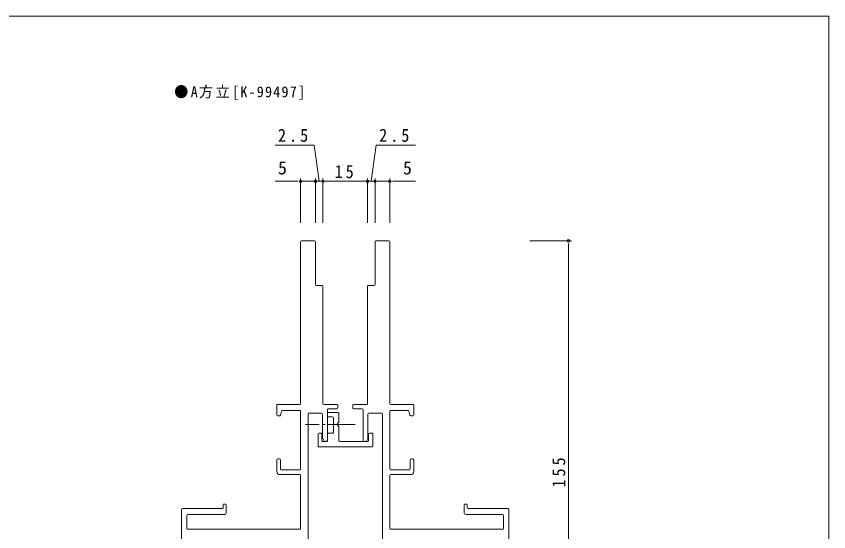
# Model space of a CAD drawing. Units: millimetres on the paper. Extents: x -297 to 270, y -210 to 193.
# Drawn here: x -18.1 to 255, y 17.7 to 191 of the extents above; entities that cross this region are included whole.
import ezdxf
from ezdxf.enums import TextEntityAlignment as Align

# ---------------------------------------------------------------- set-up
doc = ezdxf.new("R2010")
doc.units = ezdxf.units.MM
doc.linetypes.add('CHAIN2', pattern=[12, 9, -1, 1, -1])
for name, color, linetype, lineweight in [('0-1_YKK_ZWAK', 7, 'Continuous', 9), ('0-3_YKK_11', 7, 'Continuous', 9), ('0-4_YKK_D', 6, 'Continuous', 9), ('0-6_YKK_12', 2, 'CHAIN2', 9)]:
    doc.layers.add(name, color=color, linetype=linetype, lineweight=lineweight)
doc.layers.add('0-2_USER1', color=7, linetype='Continuous')
doc.styles.add('ＭＳ ゴシック', font='')
doc.styles.get('ＭＳ ゴシック').set_extended_font_data('MS Gothic')

msp = doc.modelspace()

# ---------------------------------------------------------------- linework, layer by layer
at = {"layer": '0-1_YKK_ZWAK'}
for q in [(-295, 191), (255, -184)]:
    msp.add_line((255, 191), q, dxfattribs=at)
at = {"layer": '0-3_YKK_11'}
for p, q in [((77.5, 60.8), (77.5, 115.2)), ((77.8, 115.5), (82.2, 115.5)), ((82.5, 115.2), (82.5, 100.8)), ((102.5, 115.2), (102.5, 100.8)), ((107.2, 115.5), (102.8, 115.5)), ((107.5, 60.8), (107.5, 115.2)), ((82.8, 100.5), (84.7, 100.5)), ((85, 100.2), (85, 60.8)), ((100, 100.2), (100, 60.8)), ((102.2, 100.5), (100.3, 100.5)), ((69.5, 57), (69.5, 60.3)), ((69.7, 60.5), (77.2, 60.5)), ((85.3, 60.5), (89.7, 60.5)), ((90, 60.2), (90, 59.3)), ((95, 60.2), (95, 59.3)), ((99.7, 60.5), (95.3, 60.5)), ((115.3, 60.5), (107.8, 60.5)), ((115.5, 57), (115.5, 60.3)), ((71.123, 58.278), (70.76, 56.922)), ((77.2, 58.5), (71.413, 58.5)), ((77.5, 38.83), (77.5, 58.2)), ((84.57, 57.5), (80.3, 57.5)), ((86.499, 57.501), (86.499, 56.6)), ((86.5, 58.7), (86.5, 48.5)), ((90.002, 57.8), (86.799, 57.801)), ((89.7, 59), (86.8, 59)), ((90.302, 54.539), (90.301, 57.5)), ((95.3, 59), (98.2, 59)), ((98.5, 58.7), (98.5, 48.5)), ((100.43, 57.5), (104.7, 57.5)), ((107.5, 38.83), (107.5, 58.2)), ((107.8, 58.5), (113.588, 58.5)), ((113.877, 58.278), (114.241, 56.922)), ((70.47, 56.7), (69.8, 56.7)), ((80, 57.2), (80, -37.2)), ((84.87, 49.172), (84.87, 57.2)), ((86.799, 56.3), (88.199, 56.3)), ((88.499, 56.001), (88.499, 51.1)), ((100.13, 49.172), (100.13, 57.2)), ((105, 57.2), (105, -37.2)), ((114.53, 56.7), (115.2, 56.7)), ((90.302, 48.299), (90.302, 53.056)), ((83.4, 50.5), (83.4, 46.5)), ((84.3, 50.8), (83.7, 50.8)), ((84.6, 48.3), (84.6, 50.5)), ((86.5, 50.5), (86.5, 48.3)), ((88.199, 50.8), (86.8, 50.8)), ((100.299, 50.498), (100.299, 48.298)), ((101.499, 50.798), (100.599, 50.798)), ((101.798, 46.498), (101.799, 50.498)), ((86.2, 48), (84.9, 48)), ((85.414, 48.15), (84.91, 49.022)), ((86, 48), (85.673, 48)), ((99.999, 47.998), (90.602, 47.999)), ((99, 48), (99.327, 48)), ((99.587, 48.15), (100.09, 49.022)), ((83.7, 46.2), (101.498, 46.198)), ((69.5, 37.9), (69.5, 41.7)), ((70, 42.2), (70.4, 42.2)), ((70.7, 41.9), (70.7, 38.83)), ((114.3, 41.9), (114.3, 38.83)), ((115, 42.2), (114.6, 42.2)), ((115.5, 37.9), (115.5, 41.7)), ((71, 38.53), (77.2, 38.53)), ((114, 38.53), (107.8, 38.53)), ((77.2, 36.9), (70.5, 36.9)), ((77.5, 18.8), (77.5, 36.6)), ((107.5, 18.8), (107.5, 36.6)), ((107.8, 36.9), (114.5, 36.9)), ((37.5, -39.2), (37.5, 25.2)), ((37.8, 25.5), (51.2, 25.5)), ((51.5, 25.8), (51.5, 26.7)), ((51.8, 27), (52.2, 27)), ((52.5, 26.7), (52.5, 24)), ((132.5, 26.7), (132.5, 24)), ((133.2, 27), (132.8, 27)), ((133.5, 25.8), (133.5, 26.7)), ((147.2, 25.5), (133.8, 25.5)), ((147.5, -39.2), (147.5, 25.2)), ((39.3, 23.2), (39.3, 18.8)), ((52, 23.5), (39.6, 23.5)), ((133, 23.5), (145.4, 23.5)), ((145.7, 23.2), (145.7, 18.8)), ((39.6, 18.5), (77.2, 18.5)), ((145.4, 18.5), (107.8, 18.5))]:
    msp.add_line(p, q, dxfattribs=at)
for centre, radius, start, end in [((77.8, 115.2), 0.3, 90, 180), ((82.2, 115.2), 0.3, 0, 90), ((102.8, 115.2), 0.3, 90, 180), ((107.2, 115.2), 0.3, 0, 90), ((82.8, 100.8), 0.3, 180, 270), ((84.7, 100.2), 0.3, 0, 90), ((100.3, 100.2), 0.3, 90, 180), ((102.2, 100.8), 0.3, 270, 0), ((69.7, 60.3), 0.2, 90, 180), ((77.2, 60.8), 0.3, 270, 0), ((85.3, 60.8), 0.3, 180, 270), ((89.7, 60.2), 0.3, 0, 90), ((95.3, 60.2), 0.3, 90, 180), ((99.7, 60.8), 0.3, 270, 0), ((107.8, 60.8), 0.3, 180, 270), ((115.3, 60.3), 0.2, 0, 90), ((71.413, 58.2), 0.3, 90, 165), ((77.2, 58.2), 0.3, 0, 90), ((80.3, 57.2), 0.3, 90, 180), ((84.57, 57.2), 0.3, 0, 90), ((86.799, 57.501), 0.3, 89.99365, 180.00554), ((86.8, 58.7), 0.3, 90, 180), ((89.7, 59.3), 0.3, 270, 0), ((90.001, 57.5), 0.3, 0.00462, 89.99365), ((95.3, 59.3), 0.3, 180, 270), ((98.2, 58.7), 0.3, 0, 90), ((100.43, 57.2), 0.3, 90, 180), ((104.7, 57.2), 0.3, 0, 90), ((107.8, 58.2), 0.3, 90, 180), ((113.588, 58.2), 0.3, 15, 90), ((69.8, 57), 0.3, 180, 270), ((70.47, 57), 0.3, 270, 345), ((86.799, 56.6), 0.3, 180.00554, 270), ((88.199, 56), 0.3, 0.00554, 90), ((114.53, 57), 0.3, 195, 270), ((115.2, 57), 0.3, 270, 0), ((90.302, 53.798), 0.5, 112.07391, 247.93787), ((90.002, 54.539), 0.3, 292.07391, 0.00589), ((90.002, 53.056), 0.3, 0.00589, 67.93787), ((83.7, 50.5), 0.3, 90.00243, 179.98906), ((84.3, 50.5), 0.3, 359.98906, 90.00243), ((85.17, 49.172), 0.3, 180, 210), ((86.8, 50.5), 0.3, 89.99405, 180.0042), ((88.199, 51.1), 0.3, 269.99405, 0.00554), ((99.83, 49.172), 0.3, 330, 0), ((100.599, 50.498), 0.3, 89.99255, 179.99232), ((101.499, 50.498), 0.3, 359.99232, 89.99255), ((83.7, 46.5), 0.3, 179.98874, 269.99155), ((84.9, 48.3), 0.3, 179.99013, 269.99631), ((85.673, 48.3), 0.3, 210, 270), ((86, 48.5), 0.5, 270, 0), ((86.2, 48.3), 0.3, 269.99405, 0.0042), ((90.602, 48.299), 0.3, 180.00589, 269.99138), ((99, 48.5), 0.5, 180, 270), ((99.327, 48.3), 0.3, 270, 330), ((99.999, 48.298), 0.3, 269.99255, 359.99232), ((101.498, 46.498), 0.3, 269.99255, 359.99232), ((70, 41.7), 0.5, 90, 180), ((70.4, 41.9), 0.3, 0, 90), ((114.6, 41.9), 0.3, 90, 180), ((115, 41.7), 0.5, 0, 90), ((71, 38.83), 0.3, 180, 270), ((77.2, 38.83), 0.3, 270, 0), ((107.8, 38.83), 0.3, 180, 270), ((114, 38.83), 0.3, 270, 0), ((70.5, 37.9), 1, 180, 270), ((77.2, 36.6), 0.3, 0, 90), ((107.8, 36.6), 0.3, 90, 180), ((114.5, 37.9), 1, 270, 0), ((37.8, 25.2), 0.3, 90, 180), ((51.2, 25.8), 0.3, 270, 0), ((51.8, 26.7), 0.3, 90, 180), ((52.2, 26.7), 0.3, 0, 90), ((132.8, 26.7), 0.3, 90, 180), ((133.2, 26.7), 0.3, 0, 90), ((133.8, 25.8), 0.3, 180, 270), ((147.2, 25.2), 0.3, 0, 90), ((39.6, 23.2), 0.3, 90, 180), ((52, 24), 0.5, 270, 0), ((133, 24), 0.5, 180, 270), ((145.4, 23.2), 0.3, 0, 90), ((39.6, 18.8), 0.3, 180, 270), ((77.2, 18.8), 0.3, 270, 0), ((107.8, 18.8), 0.3, 180, 270), ((145.4, 18.8), 0.3, 270, 0)]:
    msp.add_arc(centre, radius, start, end, dxfattribs=at)
at = {"layer": '0-4_YKK_D'}
for p, q in [((82.1, 147.711), (68.9, 147.711)), ((83.75, 135.5), (82.1, 147.711)), ((101.25, 135.5), (102.9, 147.711)), ((102.9, 147.711), (116.1, 147.711)), ((75.8, 135.5), (68.9, 135.5)), ((76.65, 135.5), (75.8, 135.5)), ((77.5, 121.5), (77.5, 136.5)), ((82.5, 135.5), (77.5, 135.5)), ((80.8, 135.5), (79.1, 135.5)), ((81.65, 135.5), (80.8, 135.5)), ((82.5, 121.5), (82.5, 136.5)), ((82.5, 121.5), (82.5, 136.5)), ((85, 135.5), (82.5, 135.5)), ((85, 135.5), (82.5, 135.5)), ((83.35, 135.5), (84.2, 135.5)), ((84.2, 135.5), (85.9, 135.5)), ((85, 121.5), (85, 136.5)), ((85, 121.5), (85, 136.5)), ((85.85, 135.5), (86.7, 135.5)), ((85.85, 135.5), (86.7, 135.5)), ((86.7, 135.5), (88.4, 135.5)), ((98.3, 135.5), (96.6, 135.5)), ((99.15, 135.5), (98.3, 135.5)), ((100.8, 135.5), (99.1, 135.5)), ((100, 121.5), (100, 136.5)), ((100, 121.5), (100, 136.5)), ((100, 135.5), (102.5, 135.5)), ((100, 135.5), (102.5, 135.5)), ((101.65, 135.5), (100.8, 135.5)), ((102.5, 121.5), (102.5, 136.5)), ((102.5, 121.5), (102.5, 136.5)), ((102.5, 135.5), (107.5, 135.5)), ((103.35, 135.5), (104.2, 135.5)), ((104.2, 135.5), (105.9, 135.5)), ((107.5, 121.5), (107.5, 136.5)), ((108.35, 135.5), (109.2, 135.5)), ((109.2, 135.5), (116.1, 135.5)), ((154.5, 115.5), (168.5, 115.5)), ((167.5, 114.65), (167.5, 113.8))]:
    msp.add_line(p, q, dxfattribs=at)
for points in [[(99.15, 135.5), (98.3, 135.5), (86.7, 135.5)], [(167.5, -38.65), (167.5, -37.8), (167.5, 113.8)]]:
    msp.add_lwpolyline(points, dxfattribs=at)
for centre, start, end in [((77.5, 135.5), 0, 180), ((77.5, 135.5), 180, 0), ((82.5, 135.5), 0, 180), ((82.5, 135.5), 0, 180), ((82.5, 135.5), 180, 0), ((82.5, 135.5), 180, 0), ((85, 135.5), 0, 180), ((85, 135.5), 0, 180), ((85, 135.5), 180, 0), ((85, 135.5), 180, 0), ((100, 135.5), 0, 180), ((100, 135.5), 0, 180), ((100, 135.5), 180, 0), ((100, 135.5), 180, 0), ((102.5, 135.5), 0, 180), ((102.5, 135.5), 0, 180), ((102.5, 135.5), 180, 0), ((102.5, 135.5), 180, 0), ((107.5, 135.5), 0, 180), ((107.5, 135.5), 180, 0), ((167.5, 115.5), 90, 270), ((167.5, 115.5), 270, 90)]:
    msp.add_arc(centre, 0.425, start, end, dxfattribs=at)
at = {"layer": '0-6_YKK_12'}
msp.add_line((95.781, 53.798), (79.15, 53.798), dxfattribs=at)

# ---------------------------------------------------------------- texts
at = {"layer": '0-2_USER1', "color": 3, "insert": (35.001, 162.913), "char_height": 3.666, "attachment_point": 7, "style": 'ＭＳ ゴシック'}
msp.add_mtext('\\T1.17;\\W0.95;●A方立[K-99497]', dxfattribs=at)
at = {"layer": '0-4_YKK_D', "color": 3, "style": 'ＭＳ ゴシック'}
for p in [(69.9, 136.5), (111.9, 136.5)]:
    msp.add_text('5', height=4.399, dxfattribs=at).set_placement(p, align=Align.BOTTOM_LEFT)
at = {"layer": '0-4_YKK_D', "color": 3, "char_height": 4.399, "attachment_point": 7, "style": 'ＭＳ ゴシック'}
for s, insert in [('\\T1.38;\\W0.9;2.5', (69.9, 148.711)), ('\\T1.38;\\W0.9;2.5', (103.9, 148.711)), ('\\T1.36;\\W0.9;15', (88.98, 136.5))]:
    msp.add_mtext(s, dxfattribs=dict(at, insert=insert))
at = {"layer": '0-4_YKK_D', "color": 3, "insert": (166.5, 32.56), "char_height": 4.399, "attachment_point": 7, "rotation": 90, "style": 'ＭＳ ゴシック'}
msp.add_mtext('\\T1.38;\\W0.9;155', dxfattribs=at)

doc.saveas('drawing.dxf')
